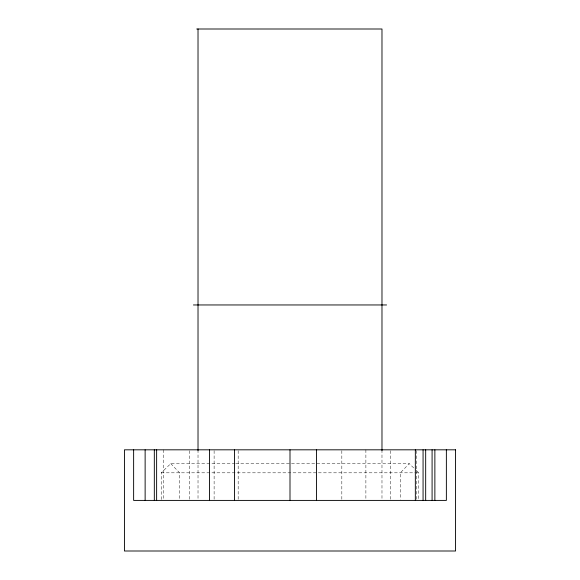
<?xml version="1.0" encoding="UTF-8"?>
<svg xmlns="http://www.w3.org/2000/svg" width="580" height="580" viewBox="0 0 580 580"><rect width="100%" height="100%" fill="white"/><g stroke="black" fill="none" stroke-linecap="round" stroke-linejoin="round"><path stroke-width="0.43" stroke-dasharray="2.9 2.17" d="M413.685 467.908L409.233 463.616L400.381 472.816L400.381 499.518M161.225 499.518L161.225 472.816L170.766 463.616L234.849 463.616M235.748 463.616L409.233 463.616M161.225 472.816L415.49 472.816M416.302 472.816L418.774 472.816L418.774 499.518M416.23 470.365L418.774 472.816M170.766 463.616L179.619 472.816L179.619 499.518M416.476 450.725L416.476 499.503M390.55 450.725L390.55 499.503M381.981 449.819L381.981 499.503M365.886 449.819L365.886 499.503M341.83 450.725L341.83 499.503M238.17 450.725L238.17 499.503M214.114 450.725L214.114 499.503M198.019 449.819L198.019 499.503M189.45 450.725L189.45 499.503M163.524 449.819L163.524 499.503"/><path stroke-width="0.87" d="M196.707 29L381.981 29L381.981 450.646M193.415 304.957L386.584 304.957M446.368 449.819L446.368 500.409L133.632 500.409L133.632 449.819M434.87 449.819L434.87 500.409M432.086 449.819L432.086 500.409M425.676 449.819L425.676 500.409M423.066 449.819L423.066 500.409M415.345 449.819L415.345 500.409M316.47 449.819L316.47 500.409M290 449.819L290 500.409M234.559 449.819L234.559 500.409M209.511 449.819L209.511 500.409M198.019 29L198.019 450.646M156.629 449.819L156.629 500.409M154.323 449.819L154.323 500.409M145.131 449.819L145.131 500.409M455.568 449.819L124.432 449.819L124.432 551L455.568 551L455.568 449.819"/></g></svg>
